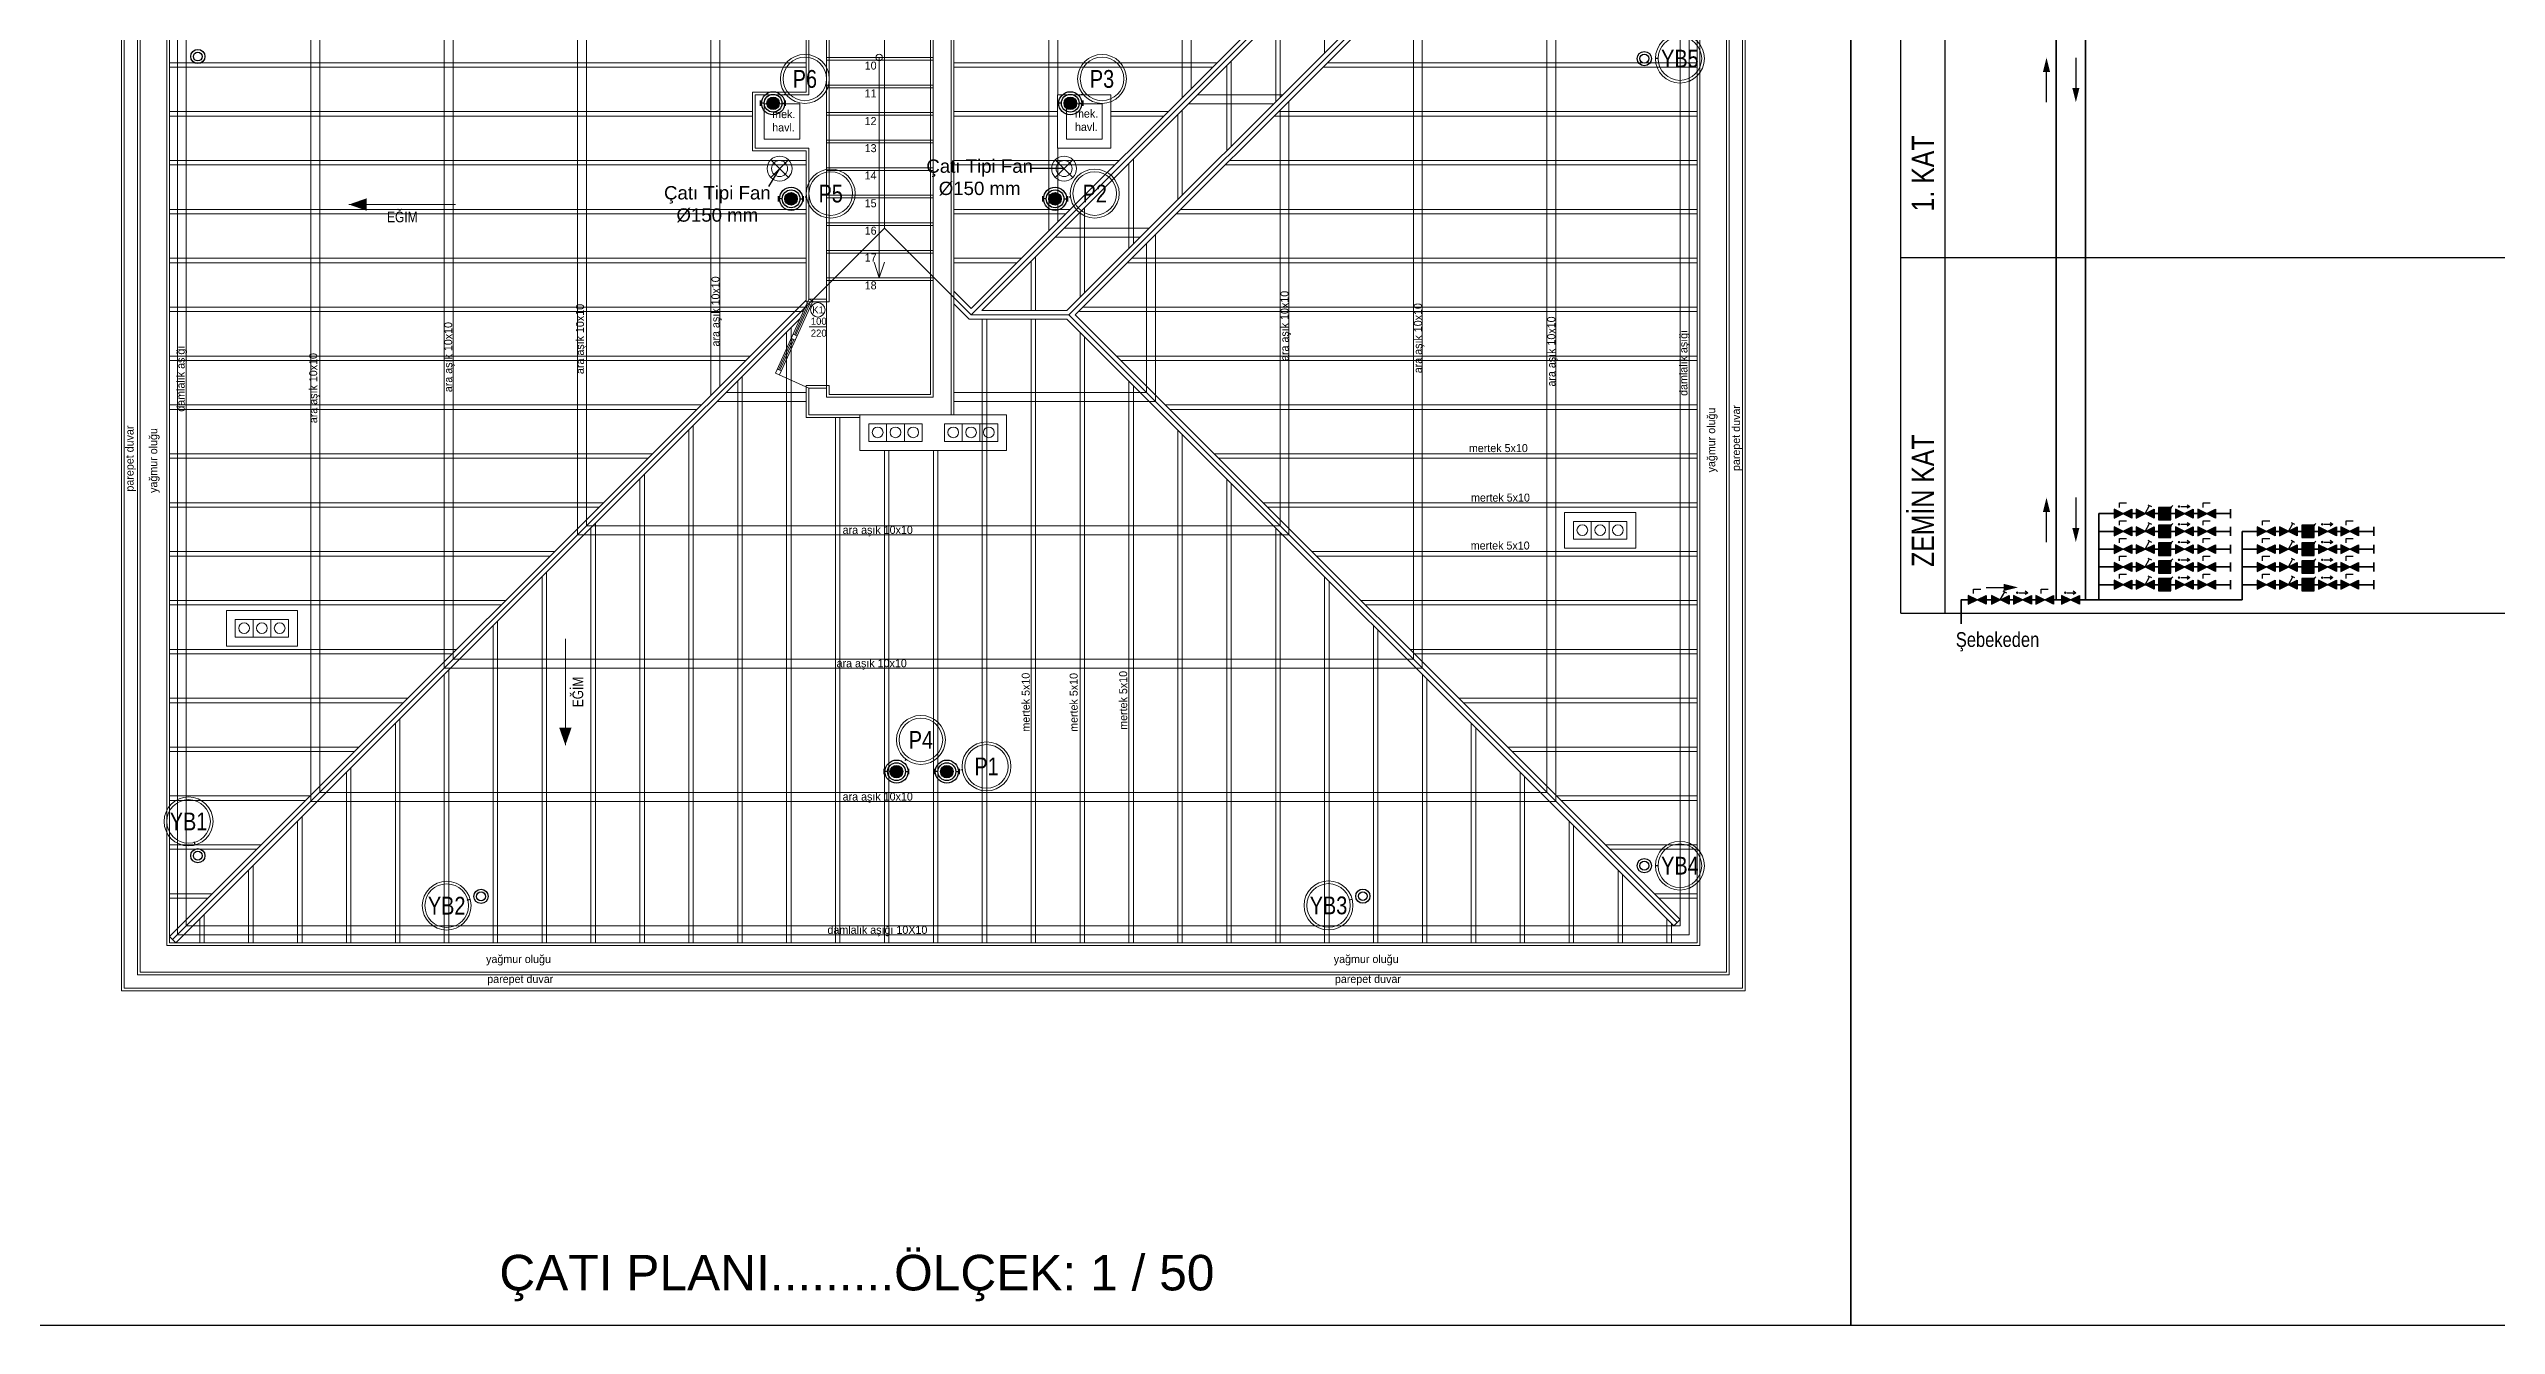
# Model space of a CAD drawing. Header units: centimetres. Extents: x 247352 to 270197, y -444050 to -441150.
# Drawn here: x 258687 to 261440, y -444050 to -442614 of the extents above; entities that cross this region are included whole.
import ezdxf
from ezdxf.enums import TextEntityAlignment as Align

# ---------------------------------------------------------------- set-up
doc = ezdxf.new("R2010")
doc.units = ezdxf.units.CM
for name, color, linetype, lineweight in [('ROTAS-MIMARI', 8, 'Continuous', 13), ('ROTAS-MIMARI-YAZI', 8, 'Continuous', 13), ('ROTAS-SIHHI-CATI', 3, 'Continuous', 18), ('ROTAS-SIHHI-CATI-YAZI', 7, 'Continuous', 13), ('ROTAS-SIHHI-CIHAZ-YAZI', 1, 'Continuous', 13), ('ROTAS-SIHHI-HAVALANDIRMA-SEMBOL', 30, 'Continuous', 13), ('ROTAS-SIHHI-HAVALANDIRMA-YAZI', 30, 'Continuous', 9), ('ROTAS-SIHHI-KOLON-NO', 6, 'Continuous', 18), ('ROTAS-SIHHI-SEBEKE', 5, 'Continuous', 35), ('ROTAS-SIHHI-SEMA-BANT', 7, 'Continuous', 25), ('ROTAS-SIHHI-SEMA-KAT-ADI', 1, 'Continuous', 25), ('ROTAS-SIHHI-YAGMUR-NO', 3, 'Continuous', 18)]:
    doc.layers.add(name, color=color, linetype=linetype, lineweight=lineweight)
for name, color, linetype in [('ROTAS-PAFTA', 144, 'Continuous'), ('ROTAS-PAFTA-YAZI', 7, 'Continuous'), ('ROTAS-SEMBOL-KILAVUZ', 9, 'Continuous'), ('ROTAS-SIHHI-SEMBOL', 5, 'Continuous')]:
    doc.layers.add(name, color=color, linetype=linetype)
doc.styles.add('ROTAS-YAZI', font='arial.ttf')

# ---------------------------------------------------------------- blocks, each defined once
blk = doc.blocks.new('ROTAS-S2-PIS-KOLON')
h = blk.add_hatch(color=6)
edge = h.paths.add_edge_path()
edge.add_arc((0, 0), 7, 0, 360)
at = {"color": 30}
for p, q in [((-10, 0), (-14, 0)), ((10, 0), (14, 0))]:
    blk.add_line(p, q, dxfattribs=at)
at = {"color": 1}
for points in [[(-14, -3), (-14, 3)], [(14, -3), (14, 3)]]:
    blk.add_lwpolyline(points, dxfattribs=at)
at = {"color": 30}
blk.add_circle((0, 0), 10, dxfattribs=at)
at = {"color": 6}
blk.add_circle((0, 0), 7, dxfattribs=at)
at = {"style": 'ROTAS-YAZI', "flags": 1}
blk.add_attdef('NO', (0, 0), '', height=5, dxfattribs=at)
blk = doc.blocks.new('ROTAS-S2-KOLON-NO')
at = {"color": 1}
for radius in [27.5, 24.5]:
    blk.add_circle((0, 0), radius, dxfattribs=at)
at = {"color": 6, "style": 'ROTAS-YAZI', "width": 0.8}
blk.add_attdef('NO', text='', height=20, dxfattribs=at).set_placement((0, 0), align=Align.MIDDLE_CENTER)
blk = doc.blocks.new('ROTAS-S2-KOLON-YAGMUR')
at = {"color": 3}
for radius in [8, 5]:
    blk.add_circle((0, 0), radius, dxfattribs=at)
blk = doc.blocks.new('ROTAS-S2-KOLON-NO-YAGMUR')
at = {"color": 1}
for radius in [27.5, 24.5]:
    blk.add_circle((0, 0), radius, dxfattribs=at)
at = {"color": 3, "style": 'ROTAS-YAZI', "width": 0.8}
blk.add_attdef('NO', text='', height=20, dxfattribs=at).set_placement((0, 0), align=Align.MIDDLE_CENTER)
blk = doc.blocks.new('ROTAS-SEMA-KURESEL-VANA')
for points in [[(-10, -5), (0, 0), (-10, 5)], [(10, -5), (0, 0), (10, 5)]]:
    blk.add_hatch(color=8).paths.add_polyline_path(points)
at = {"color": 1}
blk.add_lwpolyline([(-10, -5), (10, 5), (10, -5), (-10, 5)], close=True, dxfattribs=at)
blk.add_lwpolyline([(-4, 7), (-4, 12), (4, 12)], dxfattribs=at)
blk = doc.blocks.new('ROTAS-SEMA-PISLIK-TUTUCU')
for points in [[(-10, -5), (0, 0), (-10, 5)], [(10, -5), (0, 0), (10, 5)]]:
    blk.add_hatch(color=8).paths.add_polyline_path(points)
at = {"color": 1}
for p, q in [((0, 0), (5, 9)), ((3, 10), (7, 8))]:
    blk.add_line(p, q, dxfattribs=at)
blk.add_lwpolyline([(-10, -5), (10, 5), (10, -5), (-10, 5)], close=True, dxfattribs=at)
blk = doc.blocks.new('ROTAS-SEMA-CEKVALF')
for points in [[(-10, -5), (0, 0), (-10, 5)], [(10, -5), (0, 0), (10, 5)]]:
    blk.add_hatch(color=8).paths.add_polyline_path(points)
h = blk.add_hatch(color=1)
edge = h.paths.add_edge_path()
edge.add_arc((-6, 8), 1.4, 0, 360)
at = {"color": 1}
blk.add_lwpolyline([(-10, -5), (10, 5), (10, -5), (-10, 5)], close=True, dxfattribs=at)
for points in [[(-4, 8), (6, 8)], [(3, 10), (6, 8), (3, 6)]]:
    blk.add_lwpolyline(points, dxfattribs=at)
blk = doc.blocks.new('ROTAS-SEMA-AKIS-OKU')
blk.add_hatch(color=5).paths.add_polyline_path([(-4, -8), (4, -8), (0, 8)])
blk = doc.blocks.new('ROTAS-SEMA-SU-SAYACI')
for color, points in [(8, [(-7, -7), (7, -7), (7, 7), (-7, 7)]), (1, [(9, 9), (4, 7), (7, 4)])]:
    blk.add_hatch(color=color).paths.add_polyline_path(points)
at = {"color": 1}
blk.add_line((-7, -7), (9, 9), dxfattribs=at)
blk.add_lwpolyline([(-7, -7), (7, -7), (7, 7), (-7, 7)], close=True, dxfattribs=at)

msp = doc.modelspace()

# ---------------------------------------------------------------- linework, layer by layer
at = {"layer": 'ROTAS-MIMARI', "ltscale": 0.03}
for p, q in [((259972, -441917.8), (259972, -442658.7)), ((259962, -442040.8), (259962, -442668.7)), ((259812, -442077.8), (259812, -442739.7)), ((259822, -442067.8), (259822, -442665.8)), ((259282, -443160.8), (259282, -442225.8)), ((259292, -443150.8), (259292, -442225.8)), ((259724.5, -442906.2), (260427.5, -442203.2)), ((259724.5, -442913.3), (260431, -442206.8)), ((259736.6, -442908.3), (260434.5, -442210.3)), ((259132, -443310.8), (259132, -442242.8)), ((259627, -442815.8), (259627, -442255.8)), ((259702, -442255.8), (259702, -443025.8)), ((259705, -443025.8), (259705, -442252.8)), ((259142, -443300.8), (259142, -442265.8)), ((259432, -443003.7), (259432, -442278.8)), ((259442, -442993.7), (259442, -442278.8)), ((259562, -442275.8), (259562, -442895.8)), ((259565, -442898.8), (259565, -442278.8)), ((259679, -442278.8), (259679, -443002.8)), ((259682, -442275.8), (259682, -443005.8)), ((258982, -443460.8), (258982, -442392.8)), ((258992, -443450.8), (258992, -442382.8)), ((260369.9, -442370.8), (259832.4, -442908.3)), ((260372, -442375.8), (259834.5, -442913.3)), ((260372, -442382.8), (259841.6, -442913.3)), ((260372, -442382.8), (260372, -443450.8)), ((260382, -442392.8), (260382, -443460.8)), ((259539, -442488.8), (259539, -442662.8)), ((259542, -442485.8), (259542, -442665.8)), ((258842, -443600.8), (258842, -442532.8)), ((260122.1, -442618.6), (260122.1, -442522.7)), ((260222, -442532.8), (260222, -443300.8)), ((260232, -442522.8), (260232, -443310.8)), ((260522, -442532.8), (260522, -443600.8)), ((258820, -443622.8), (258820, -442547.8)), ((258823, -443619.8), (258823, -442544.8)), ((258832, -443610.8), (258832, -442542.8)), ((260532, -442542.8), (260532, -443610.8)), ((260541, -443619.8), (260541, -442544.8)), ((260544, -443622.8), (260544, -442547.8)), ((258787, -443655.8), (258787, -442580.8)), ((258790, -443652.8), (258790, -442577.8)), ((260067.1, -442673.6), (260067.1, -442577.7)), ((260072.1, -442668.6), (260072.1, -442572.7)), ((260574, -443652.8), (260574, -442577.8)), ((260577, -443655.8), (260577, -442580.8)), ((258769, -443673.8), (258769, -442598.8)), ((258772, -443670.8), (258772, -442595.8)), ((260592, -443670.8), (260592, -442595.8)), ((260595, -443673.8), (260595, -442598.8)), ((258823, -442629.7), (259539, -442629.7)), ((258823, -442634.7), (259539, -442634.7)), ((259562, -442623.8), (259682, -442623.8)), ((259562, -442626.8), (259682, -442626.8)), ((259621.2, -442623.8), (259621.2, -442871.8)), ((259705, -442629.7), (260001, -442629.7)), ((259705, -442634.7), (259996, -442634.7)), ((260012.1, -442728.6), (260012.1, -442632.7)), ((260017.1, -442723.6), (260017.1, -442627.7)), ((260120.2, -442634.7), (260541, -442634.7)), ((260125.2, -442629.7), (260541, -442629.7)), ((259478.9, -442662.8), (259539, -442662.8)), ((259478.9, -442728.8), (259478.9, -442662.8)), ((259481.9, -442665.8), (259542, -442665.8)), ((259481.9, -442725.8), (259481.9, -442665.8)), ((259562, -442654.8), (259682, -442654.8)), ((259562, -442657.8), (259682, -442657.8)), ((259821.9, -442665.8), (259881.9, -442665.8)), ((259821.9, -442725.8), (259821.9, -442665.8)), ((259881.9, -442665.8), (259881.9, -442725.8)), ((259979.1, -442665.8), (260074.9, -442665.8)), ((258823, -442684.7), (259478.9, -442684.7)), ((258823, -442689.7), (259478.9, -442689.7)), ((259491.9, -442675.8), (259531.9, -442675.8)), ((259491.9, -442715.8), (259491.9, -442675.8)), ((259531.9, -442675.8), (259531.9, -442715.8)), ((259562, -442685.8), (259682, -442685.8)), ((259562, -442688.8), (259682, -442688.8)), ((259705, -442684.7), (259821.9, -442684.7)), ((259705, -442689.7), (259821.9, -442689.7)), ((259831.9, -442675.8), (259871.9, -442675.8)), ((259831.9, -442715.8), (259831.9, -442675.8)), ((259871.9, -442675.8), (259871.9, -442715.8)), ((259881.9, -442684.7), (259946, -442684.7)), ((259881.9, -442689.7), (259941, -442689.7)), ((259957.1, -442783.6), (259957.1, -442687.7)), ((259962.1, -442778.6), (259962.1, -442682.7)), ((259969.1, -442675.8), (260064.9, -442675.8)), ((260065.2, -442689.7), (260541, -442689.7)), ((260070.2, -442684.7), (260541, -442684.7)), ((260072, -442682.8), (260072, -443150.8)), ((260082, -442672.8), (260082, -443160.8)), ((259542, -442725.8), (259481.9, -442725.8)), ((259531.9, -442715.8), (259491.9, -442715.8)), ((259542, -442725.8), (259542, -442895.8)), ((259562, -442716.8), (259682, -442716.8)), ((259562, -442719.8), (259682, -442719.8)), ((259812, -442725.8), (259812, -442818.7)), ((259881.9, -442725.8), (259821.9, -442725.8)), ((259822, -442725.8), (259822, -442808.7)), ((259871.9, -442715.8), (259831.9, -442715.8)), ((258823, -442739.7), (259539, -442739.7)), ((258823, -442744.7), (259539, -442744.7)), ((259539, -442728.8), (259478.9, -442728.8)), ((259539, -442728.8), (259539, -442898.8)), ((259562, -442747.8), (259682, -442747.8)), ((259562, -442750.8), (259682, -442750.8)), ((259705, -442739.7), (259891, -442739.7)), ((259705, -442744.7), (259886, -442744.7)), ((259902.1, -442838.6), (259902.1, -442742.7)), ((259907.1, -442833.6), (259907.1, -442737.7)), ((260010.2, -442744.7), (260541, -442744.7)), ((260015.2, -442739.7), (260541, -442739.7)), ((259562, -442778.8), (259682, -442778.8)), ((258823, -442794.7), (259539, -442794.7)), ((258823, -442799.7), (259539, -442799.7)), ((259562, -442781.8), (259682, -442781.8)), ((259705, -442794.7), (259836, -442794.7)), ((259705, -442799.7), (259831, -442799.7)), ((259847.1, -442893.6), (259847.1, -442797.7)), ((259852.1, -442888.6), (259852.1, -442792.7)), ((259955.2, -442799.7), (260541, -442799.7)), ((259960.2, -442794.7), (260541, -442794.7)), ((259627, -442815.8), (258826.5, -443616.2)), ((259562, -442809.8), (259682, -442809.8)), ((259562, -442812.8), (259682, -442812.8)), ((259627, -442815.8), (259724.5, -442913.3)), ((259819.1, -442825.8), (259914.9, -442825.8)), ((259829.1, -442815.8), (259924.9, -442815.8)), ((259922, -442832.8), (259922, -443000.8)), ((259932, -442822.8), (259932, -443010.8)), ((258823, -442849.7), (259539, -442849.7)), ((258823, -442854.7), (259539, -442854.7)), ((259562, -442840.8), (259682, -442840.8)), ((259562, -442843.8), (259682, -442843.8)), ((259621.2, -442871.8), (259615.5, -442854.2)), ((259621.2, -442871.8), (259627, -442854.2)), ((259705, -442849.7), (259781, -442849.7)), ((259705, -442854.7), (259776, -442854.7)), ((259792.1, -442908.3), (259792.1, -442852.7)), ((259797.1, -442908.3), (259797.1, -442847.7)), ((259900.2, -442854.7), (260541, -442854.7)), ((259905.2, -442849.7), (260541, -442849.7)), ((259562, -442871.8), (259682, -442871.8)), ((259562, -442874.8), (259682, -442874.8)), ((259705, -442886.7), (259724.5, -442906.2)), ((259539, -442896.7), (258823, -443612.7)), ((258823, -442904.7), (259538, -442904.7)), ((258823, -442909.7), (259535.7, -442909.7)), ((259532.1, -442917.7), (258830.1, -443619.8)), ((259542, -442895.8), (259504.6, -442979)), ((259546.5, -442897.8), (259509.2, -442981)), ((259541.4, -442901), (259525.8, -442935.8)), ((259542.9, -442901.6), (259527.2, -442936.4)), ((259539, -442898.8), (259565, -442898.8)), ((259539.9, -442900.3), (259544.5, -442902.4)), ((259542, -442895.8), (259562, -442895.8)), ((259542, -442895.8), (259546.5, -442897.8)), ((259562, -442895.8), (259562, -442995.8)), ((259705, -442900.8), (259722.4, -442918.3)), ((259832.4, -442918.3), (259722.4, -442918.3)), ((259834.5, -442913.3), (259724.5, -442913.3)), ((259832.4, -442908.3), (259736.6, -442908.3)), ((259737.1, -443619.8), (259737.1, -442918.3)), ((259742.1, -443619.8), (259742.1, -442918.3)), ((259792.1, -443619.8), (259792.1, -442918.3)), ((259797.1, -443619.8), (259797.1, -442918.3)), ((259832.4, -442918.3), (260514.9, -443600.8)), ((259834.5, -442913.3), (260518.5, -443597.2)), ((259841.6, -442913.3), (260522, -443593.7)), ((259846.6, -442909.7), (260541, -442909.7)), ((259850.2, -442904.7), (260541, -442904.7)), ((259523.8, -442940.3), (259508.1, -442975.1)), ((259525.2, -442941), (259509.6, -442975.7)), ((259517.1, -443619.8), (259517.1, -442932.7)), ((259522.1, -443619.8), (259522.1, -442927.7)), ((259522.3, -442939.6), (259526.8, -442941.7)), ((259524.3, -442935.1), (259528.9, -442937.1)), ((259562, -442926.9), (259542.6, -442926.9)), ((259847.1, -443619.8), (259847.1, -442932.9)), ((259852.1, -443619.8), (259852.1, -442937.9)), ((258823, -442959.7), (259476, -442959.7)), ((258823, -442964.7), (259471, -442964.7)), ((259888, -442959.7), (260541, -442959.7)), ((259893, -442964.7), (260541, -442964.7)), ((259539, -443000.8), (259449.1, -443000.8)), ((259462.1, -443619.8), (259462.1, -442987.7)), ((259467.1, -443619.8), (259467.1, -442982.7)), ((259542, -442995.8), (259504.6, -442979)), ((259511.2, -442976.5), (259506.7, -442974.4)), ((259565, -442992.8), (259539, -442992.8)), ((259539, -442992.8), (259539, -443028.8)), ((259542, -442995.8), (259542, -443025.8)), ((259542, -442995.8), (259562, -442995.8)), ((259562, -442995.8), (259562, -443005.8)), ((259565, -443002.8), (259565, -442992.8)), ((259922, -443000.8), (259705, -443000.8)), ((259902.1, -443619.8), (259902.1, -442987.9)), ((259907.1, -443619.8), (259907.1, -442992.9)), ((258823, -443014.7), (259421, -443014.7)), ((258823, -443019.7), (259416, -443019.7)), ((259539, -443010.8), (259439.1, -443010.8)), ((259539, -443028.8), (259599.5, -443028.8)), ((259542, -443025.8), (259702, -443025.8)), ((259562, -443005.8), (259682, -443005.8)), ((259597, -443002.8), (259565, -443002.8)), ((259572.1, -443619.8), (259572.1, -443028.8)), ((259577.1, -443619.8), (259577.1, -443028.8)), ((259679, -443002.8), (259597, -443002.8)), ((259599.5, -443065.8), (259599.5, -443025.8)), ((259599.5, -443025.8), (259679.5, -443025.8)), ((259684.5, -443025.8), (259764.5, -443025.8)), ((259932, -443010.8), (259705, -443010.8)), ((259764.5, -443065.8), (259764.5, -443025.8)), ((259943, -443014.7), (260541, -443014.7)), ((259948, -443019.7), (260541, -443019.7)), ((259407.1, -443619.8), (259407.1, -443042.7)), ((259412.1, -443619.8), (259412.1, -443037.7)), ((259609.5, -443055.8), (259609.5, -443035.8)), ((259609.5, -443035.8), (259649.5, -443035.8)), ((259609.5, -443035.8), (259649.5, -443035.8)), ((259609.5, -443035.8), (259649.5, -443035.8)), ((259609.5, -443035.8), (259649.5, -443035.8)), ((259609.5, -443035.8), (259649.5, -443035.8)), ((259609.5, -443055.8), (259649.5, -443055.8)), ((259629.5, -443055.8), (259629.5, -443035.8)), ((259649.5, -443055.8), (259649.5, -443035.8)), ((259649.5, -443035.8), (259669.5, -443035.8)), ((259649.5, -443035.8), (259669.5, -443035.8)), ((259649.5, -443035.8), (259669.5, -443035.8)), ((259649.5, -443035.8), (259669.5, -443035.8)), ((259649.5, -443035.8), (259669.5, -443035.8)), ((259649.5, -443055.8), (259669.5, -443055.8)), ((259669.5, -443055.8), (259669.5, -443035.8)), ((259694.5, -443055.8), (259694.5, -443035.8)), ((259694.5, -443035.8), (259734.5, -443035.8)), ((259694.5, -443035.8), (259734.5, -443035.8)), ((259694.5, -443035.8), (259734.5, -443035.8)), ((259694.5, -443035.8), (259734.5, -443035.8)), ((259694.5, -443035.8), (259734.5, -443035.8)), ((259694.5, -443055.8), (259734.5, -443055.8)), ((259714.5, -443055.8), (259714.5, -443035.8)), ((259734.5, -443055.8), (259734.5, -443035.8)), ((259734.5, -443035.8), (259754.5, -443035.8)), ((259734.5, -443035.8), (259754.5, -443035.8)), ((259734.5, -443035.8), (259754.5, -443035.8)), ((259734.5, -443035.8), (259754.5, -443035.8)), ((259734.5, -443035.8), (259754.5, -443035.8)), ((259734.5, -443055.8), (259754.5, -443055.8)), ((259754.5, -443055.8), (259754.5, -443035.8)), ((259957.1, -443619.8), (259957.1, -443042.9)), ((259962.1, -443619.8), (259962.1, -443047.9)), ((258823, -443069.7), (259366, -443069.7)), ((258823, -443074.7), (259361, -443074.7)), ((259599.5, -443065.8), (259764.5, -443065.8)), ((259627.1, -443619.8), (259627.1, -443065.8)), ((259632.1, -443619.8), (259632.1, -443065.8)), ((259682.1, -443619.8), (259682.1, -443065.8)), ((259687.1, -443619.8), (259687.1, -443065.8)), ((259998, -443069.7), (260541, -443069.7)), ((260003, -443074.7), (260541, -443074.7)), ((259352.1, -443619.8), (259352.1, -443097.7)), ((259357.1, -443619.8), (259357.1, -443092.7)), ((260012.1, -443619.8), (260012.1, -443097.9)), ((260017.1, -443619.8), (260017.1, -443102.9)), ((258823, -443124.7), (259311, -443124.7)), ((258823, -443129.7), (259306, -443129.7)), ((260053, -443124.7), (260541, -443124.7)), ((260058, -443129.7), (260541, -443129.7)), ((260392, -443175.8), (260392, -443135.8)), ((260392, -443135.8), (260472, -443135.8)), ((260472, -443175.8), (260472, -443135.8)), ((260082, -443160.8), (259282, -443160.8)), ((260072, -443150.8), (259292, -443150.8)), ((259297.1, -443619.8), (259297.1, -443152.7)), ((259302.1, -443619.8), (259302.1, -443147.7)), ((260067.1, -443619.8), (260067.1, -443152.9)), ((260072.1, -443619.8), (260072.1, -443157.9)), ((260402, -443165.8), (260402, -443145.8)), ((260402, -443145.8), (260442, -443145.8)), ((260402, -443145.8), (260442, -443145.8)), ((260402, -443145.8), (260442, -443145.8)), ((260402, -443145.8), (260442, -443145.8)), ((260402, -443145.8), (260442, -443145.8)), ((260402, -443165.8), (260442, -443165.8)), ((260422, -443165.8), (260422, -443145.8)), ((260442, -443165.8), (260442, -443145.8)), ((260442, -443145.8), (260462, -443145.8)), ((260442, -443145.8), (260462, -443145.8)), ((260442, -443145.8), (260462, -443145.8)), ((260442, -443145.8), (260462, -443145.8)), ((260442, -443145.8), (260462, -443145.8)), ((260442, -443165.8), (260462, -443165.8)), ((260462, -443165.8), (260462, -443145.8)), ((258823, -443179.7), (259256, -443179.7)), ((258823, -443184.7), (259251, -443184.7)), ((260108, -443179.7), (260541, -443179.7)), ((260113, -443184.7), (260541, -443184.7)), ((260392, -443175.8), (260472, -443175.8)), ((259242.1, -443619.8), (259242.1, -443207.7)), ((259247.1, -443619.8), (259247.1, -443202.7)), ((260122.1, -443619.8), (260122.1, -443207.9)), ((260127.1, -443619.8), (260127.1, -443212.9)), ((258823, -443234.7), (259201, -443234.7)), ((258823, -443239.7), (259196, -443239.7)), ((258887, -443286.1), (258887, -443246.1)), ((258887, -443246.1), (258967, -443246.1)), ((258967, -443286.1), (258967, -443246.1)), ((260163, -443234.7), (260541, -443234.7)), ((260168, -443239.7), (260541, -443239.7)), ((258897, -443276.1), (258897, -443256.1)), ((258897, -443256.1), (258937, -443256.1)), ((258897, -443256.1), (258937, -443256.1)), ((258897, -443256.1), (258937, -443256.1)), ((258897, -443256.1), (258937, -443256.1)), ((258897, -443256.1), (258937, -443256.1)), ((258897, -443276.1), (258937, -443276.1)), ((258917, -443276.1), (258917, -443256.1)), ((258937, -443276.1), (258937, -443256.1)), ((258937, -443256.1), (258957, -443256.1)), ((258937, -443256.1), (258957, -443256.1)), ((258937, -443256.1), (258957, -443256.1)), ((258937, -443256.1), (258957, -443256.1)), ((258937, -443256.1), (258957, -443256.1)), ((258937, -443276.1), (258957, -443276.1)), ((258957, -443276.1), (258957, -443256.1)), ((259187.1, -443619.8), (259187.1, -443262.7)), ((259192.1, -443619.8), (259192.1, -443257.7)), ((260177.1, -443619.8), (260177.1, -443262.9)), ((260182.1, -443619.8), (260182.1, -443267.9)), ((258823, -443289.7), (259146, -443289.7)), ((258823, -443294.7), (259141, -443294.7)), ((258887, -443286.1), (258967, -443286.1)), ((260222, -443300.8), (259142, -443300.8)), ((260218, -443289.7), (260541, -443289.7)), ((260223, -443294.7), (260541, -443294.7)), ((260232, -443310.8), (259132, -443310.8)), ((259132.1, -443619.8), (259132.1, -443317.7)), ((259137.1, -443619.8), (259137.1, -443312.7)), ((260232.1, -443619.8), (260232.1, -443317.9)), ((260237.1, -443619.8), (260237.1, -443322.9)), ((258823, -443344.7), (259091, -443344.7)), ((258823, -443349.7), (259086, -443349.7)), ((260273, -443344.7), (260541, -443344.7)), ((260278, -443349.7), (260541, -443349.7)), ((259077.1, -443619.8), (259077.1, -443372.7)), ((259082.1, -443619.8), (259082.1, -443367.7)), ((260287.1, -443619.8), (260287.1, -443372.9)), ((260292.1, -443619.8), (260292.1, -443377.9)), ((258823, -443399.7), (259036, -443399.7)), ((258823, -443404.7), (259031, -443404.7)), ((260328, -443399.7), (260541, -443399.7)), ((260333, -443404.7), (260541, -443404.7)), ((259022.1, -443619.8), (259022.1, -443427.7)), ((259027.1, -443619.8), (259027.1, -443422.7)), ((260342.1, -443619.8), (260342.1, -443427.9)), ((260347.1, -443619.8), (260347.1, -443432.9)), ((258823, -443454.7), (258981, -443454.7)), ((258823, -443459.7), (258976, -443459.7)), ((260382, -443460.8), (258982, -443460.8)), ((260372, -443450.8), (258992, -443450.8)), ((260383, -443454.7), (260541, -443454.7)), ((260388, -443459.7), (260541, -443459.7)), ((258967.1, -443619.8), (258967.1, -443482.7)), ((258972.1, -443619.8), (258972.1, -443477.7)), ((260397.1, -443619.8), (260397.1, -443482.9)), ((260402.1, -443619.8), (260402.1, -443487.9)), ((258823, -443509.7), (258926, -443509.7)), ((258823, -443514.7), (258921, -443514.7)), ((260438, -443509.7), (260541, -443509.7)), ((260443, -443514.7), (260541, -443514.7)), ((258912.1, -443619.8), (258912.1, -443537.7)), ((258917.1, -443619.8), (258917.1, -443532.7)), ((260452.1, -443619.8), (260452.1, -443537.9)), ((260457.1, -443619.8), (260457.1, -443542.9)), ((258823, -443564.7), (258871, -443564.7)), ((258823, -443569.7), (258866, -443569.7)), ((260493, -443564.7), (260541, -443564.7)), ((260498, -443569.7), (260541, -443569.7)), ((260522, -443600.8), (258842, -443600.8)), ((258857.1, -443619.8), (258857.1, -443592.7)), ((258862.1, -443619.8), (258862.1, -443587.7)), ((260507.1, -443619.8), (260507.1, -443592.9)), ((260512.1, -443619.8), (260512.1, -443597.9)), ((260514.9, -443600.8), (260522, -443593.7)), ((260544, -443622.8), (258820, -443622.8)), ((258823, -443612.7), (258830.1, -443619.8)), ((260541, -443619.8), (258823, -443619.8)), ((260532, -443610.8), (258832, -443610.8)), ((260577, -443655.8), (258787, -443655.8)), ((260574, -443652.8), (258790, -443652.8)), ((260595, -443673.8), (258769, -443673.8)), ((260592, -443670.8), (258772, -443670.8))]:
    msp.add_line(p, q, dxfattribs=at)
for centre, radius in [((259621.2, -442623.8), 3.6), ((259552.2, -442907.7), 8.14), ((259619.5, -443045.6), 6.03), ((259639.5, -443045.6), 6.03), ((259659.5, -443045.6), 6.03), ((259704.5, -443045.6), 6.03), ((259724.5, -443045.6), 6.03), ((259744.5, -443045.6), 6.03), ((260412, -443155.6), 6.03), ((260432, -443155.6), 6.03), ((260452, -443155.6), 6.03), ((258907, -443265.9), 6.03), ((258927, -443265.9), 6.03), ((258947, -443265.9), 6.03)]:
    msp.add_circle(centre, radius, dxfattribs=at)
at = {"layer": 'ROTAS-PAFTA'}
msp.add_lwpolyline([(258656, -444050), (260714, -444050), (260714, -441150), (258656, -441150)], close=True, dxfattribs=at)
msp.add_lwpolyline([(260714, -444050), (268132, -444050), (268132, -441150), (260714, -441150), (260714, -444050)], dxfattribs=at)
at = {"layer": 'ROTAS-SEMBOL-KILAVUZ'}
for p, q in [((260497.7, -442625), (260494.2, -442625)), ((259514.6, -442665.6), (259515.8, -442664.6)), ((259848.8, -442665.6), (259850, -442664.6)), ((259509.2, -442748.8), (259496.9, -442768.8)), ((259829.2, -442748.8), (259791.9, -442748.8)), ((259538, -442780.7), (259539.5, -442780.5)), ((259834.9, -442780.7), (259836.4, -442780.5)), ((259650.4, -443414.6), (259651.4, -443413.4)), ((259713.2, -443425.2), (259714.7, -443425)), ((258850.8, -443506.4), (258851.7, -443509.8)), ((260497.7, -443533.1), (260494.2, -443533.1)), ((259157.9, -443571.8), (259161.3, -443570.9)), ((260149.6, -443571.5), (260153, -443570.6))]:
    msp.add_line(p, q, dxfattribs=at)
at = {"layer": 'ROTAS-SIHHI-CATI'}
for p, q in [((259144.9, -442789.2), (259024.9, -442789.2)), ((259268.3, -443277.7), (259268.3, -443397.7))]:
    msp.add_line(p, q, dxfattribs=at)
for points in [[(259024.9, -442789.2), (259044.9, -442796.2), (259044.9, -442782.2)], [(259268.3, -443397.7), (259275.3, -443377.7), (259261.3, -443377.7)]]:
    msp.add_solid(points, dxfattribs=at)
at = {"layer": 'ROTAS-SIHHI-HAVALANDIRMA-SEMBOL'}
for p, q in [((259499.3, -442758.7), (259519.1, -442738.9)), ((259519.1, -442758.7), (259499.3, -442738.9)), ((259819.3, -442758.7), (259839.1, -442738.9)), ((259839.1, -442758.7), (259819.3, -442738.9))]:
    msp.add_line(p, q, dxfattribs=at)
for centre, radius in [((259509.2, -442748.8), 14), ((259509.2, -442748.8), 9), ((259829.2, -442748.8), 14), ((259829.2, -442748.8), 9)]:
    msp.add_circle(centre, radius, dxfattribs=at)
at = {"layer": 'ROTAS-SIHHI-SEBEKE'}
for p, q in [((260993, -443157), (260993, -443137)), ((260993, -443137), (261141, -443137)), ((261141, -443142), (261141, -443132)), ((260993, -443177), (260993, -443157)), ((260993, -443157), (261141, -443157)), ((261141, -443162), (261141, -443152)), ((261154, -443177), (261154, -443157)), ((261154, -443157), (261302, -443157)), ((261302, -443162), (261302, -443152)), ((260993, -443197), (260993, -443177)), ((260993, -443177), (261141, -443177)), ((261141, -443182), (261141, -443172)), ((261141, -443202), (261141, -443192)), ((261154, -443197), (261154, -443177)), ((261154, -443177), (261302, -443177)), ((261302, -443182), (261302, -443172)), ((261302, -443202), (261302, -443192)), ((260993, -443217), (260993, -443197)), ((260993, -443197), (261141, -443197)), ((260993, -443234), (260993, -443217)), ((260993, -443217), (261141, -443217)), ((261141, -443222), (261141, -443212)), ((261154, -443217), (261154, -443197)), ((261154, -443197), (261302, -443197)), ((261154, -443234), (261154, -443217)), ((261154, -443217), (261302, -443217)), ((261302, -443222), (261302, -443212)), ((260945, -443234), (260978, -443234)), ((260978, -443234), (260993, -443234)), ((260993, -443234), (261154, -443234))]:
    msp.add_line(p, q, dxfattribs=at)
for points in [[(260945, -443234), (260945, -441757), (261257, -441757), (261257, -441819)], [(261260, -441997), (261260, -442036), (261405, -442036), (261405, -442082), (260978, -442082), (260978, -443234)], [(260838, -443261), (260838, -443234), (260945, -443234)]]:
    msp.add_lwpolyline(points, dxfattribs=at)
at = {"layer": 'ROTAS-SIHHI-SEMA-BANT'}
for p, q in [((260770, -443249), (260770, -442049)), ((260820, -443249), (260820, -442049)), ((260770, -442849), (268070, -442849)), ((260770, -443249), (268070, -443249))]:
    msp.add_line(p, q, dxfattribs=at)
at = {"layer": 'ROTAS-SIHHI-SEMBOL', "color": 5}
for p, q in [((260934, -442674), (260934, -442632)), ((260967, -442624), (260967, -442666)), ((260934, -443169), (260934, -443127)), ((260967, -443119), (260967, -443161)), ((260866, -443220), (260894, -443220))]:
    msp.add_line(p, q, dxfattribs=at)
at = {"layer": 'ROTAS-SIHHI-SEMBOL'}
for centre in [(259501.9, -442675.3), (259836.1, -442675.3), (259522.1, -442782.8), (259819, -442782.8), (259640.7, -443427.3), (259697.3, -443427.3)]:
    msp.add_circle(centre, 13, dxfattribs=at)

# ---------------------------------------------------------------- block references
at = {"layer": 'ROTAS-SIHHI-KOLON-NO'}
for p, values in [((259537.6, -442647.9), {'NO': 'P6'}), ((259871.8, -442647.9), {'NO': 'P3'}), ((259566.7, -442776.9), {'NO': 'P5'}), ((259863.6, -442776.9), {'NO': 'P2'}), ((259668.1, -443391.6), {'NO': 'P4'}), ((259741.9, -443421.4), {'NO': 'P1'})]:
    msp.add_blockref('ROTAS-S2-KOLON-NO', p, dxfattribs=at).add_auto_attribs(values)
at = {"layer": 'ROTAS-SIHHI-SEMBOL'}
for name, p in [('ROTAS-S2-KOLON-YAGMUR', (258854.9, -442622.7)), ('ROTAS-S2-KOLON-YAGMUR', (260481.7, -442625)), ('ROTAS-SEMA-AKIS-OKU', (260934, -442632)), ('ROTAS-S2-PIS-KOLON', (259501.9, -442675.3)), ('ROTAS-S2-PIS-KOLON', (259522.1, -442782.8)), ('ROTAS-SEMA-AKIS-OKU', (260934, -443127)), ('ROTAS-SEMA-KURESEL-VANA', (261020, -443137)), ('ROTAS-SEMA-PISLIK-TUTUCU', (261045, -443137)), ('ROTAS-SEMA-SU-SAYACI', (261067, -443137)), ('ROTAS-SEMA-CEKVALF', (261089, -443137)), ('ROTAS-SEMA-KURESEL-VANA', (261114, -443137)), ('ROTAS-SEMA-KURESEL-VANA', (261020, -443157)), ('ROTAS-SEMA-KURESEL-VANA', (261020, -443177)), ('ROTAS-SEMA-PISLIK-TUTUCU', (261045, -443157)), ('ROTAS-SEMA-SU-SAYACI', (261067, -443157)), ('ROTAS-SEMA-CEKVALF', (261089, -443157)), ('ROTAS-SEMA-KURESEL-VANA', (261114, -443157)), ('ROTAS-SEMA-KURESEL-VANA', (261114, -443177)), ('ROTAS-SEMA-KURESEL-VANA', (261181, -443157)), ('ROTAS-SEMA-KURESEL-VANA', (261181, -443177)), ('ROTAS-SEMA-PISLIK-TUTUCU', (261206, -443157)), ('ROTAS-SEMA-SU-SAYACI', (261228, -443157)), ('ROTAS-SEMA-CEKVALF', (261250, -443157)), ('ROTAS-SEMA-KURESEL-VANA', (261275, -443157)), ('ROTAS-SEMA-KURESEL-VANA', (261275, -443177)), ('ROTAS-SEMA-KURESEL-VANA', (261020, -443197)), ('ROTAS-SEMA-PISLIK-TUTUCU', (261045, -443177)), ('ROTAS-SEMA-PISLIK-TUTUCU', (261045, -443197)), ('ROTAS-SEMA-SU-SAYACI', (261067, -443177)), ('ROTAS-SEMA-SU-SAYACI', (261067, -443197)), ('ROTAS-SEMA-CEKVALF', (261089, -443177)), ('ROTAS-SEMA-CEKVALF', (261089, -443197)), ('ROTAS-SEMA-KURESEL-VANA', (261114, -443197)), ('ROTAS-SEMA-KURESEL-VANA', (261181, -443197)), ('ROTAS-SEMA-PISLIK-TUTUCU', (261206, -443177)), ('ROTAS-SEMA-PISLIK-TUTUCU', (261206, -443197)), ('ROTAS-SEMA-SU-SAYACI', (261228, -443177)), ('ROTAS-SEMA-SU-SAYACI', (261228, -443197)), ('ROTAS-SEMA-CEKVALF', (261250, -443177)), ('ROTAS-SEMA-CEKVALF', (261250, -443197)), ('ROTAS-SEMA-KURESEL-VANA', (261275, -443197)), ('ROTAS-SEMA-KURESEL-VANA', (261020, -443217)), ('ROTAS-SEMA-PISLIK-TUTUCU', (261045, -443217)), ('ROTAS-SEMA-SU-SAYACI', (261067, -443217)), ('ROTAS-SEMA-CEKVALF', (261089, -443217)), ('ROTAS-SEMA-KURESEL-VANA', (261114, -443217)), ('ROTAS-SEMA-KURESEL-VANA', (261181, -443217)), ('ROTAS-SEMA-PISLIK-TUTUCU', (261206, -443217)), ('ROTAS-SEMA-SU-SAYACI', (261228, -443217)), ('ROTAS-SEMA-CEKVALF', (261250, -443217)), ('ROTAS-SEMA-KURESEL-VANA', (261275, -443217)), ('ROTAS-SEMA-KURESEL-VANA', (260856, -443234)), ('ROTAS-SEMA-PISLIK-TUTUCU', (260882, -443234)), ('ROTAS-SEMA-CEKVALF', (260907, -443234)), ('ROTAS-SEMA-KURESEL-VANA', (260932, -443234)), ('ROTAS-SEMA-CEKVALF', (260961, -443234)), ('ROTAS-S2-PIS-KOLON', (259640.7, -443427.3)), ('ROTAS-S2-KOLON-YAGMUR', (258854.9, -443521.9)), ('ROTAS-S2-KOLON-YAGMUR', (260481.7, -443533.1)), ('ROTAS-S2-KOLON-YAGMUR', (259173.4, -443567.7)), ('ROTAS-S2-KOLON-YAGMUR', (260165.1, -443567.4))]:
    msp.add_blockref(name, p, dxfattribs=at)
for name, p, rotation in [('ROTAS-S2-PIS-KOLON', (259836.1, -442675.3), 180), ('ROTAS-SEMA-AKIS-OKU', (260967, -442666), 180), ('ROTAS-S2-PIS-KOLON', (259819, -442782.8), 180), ('ROTAS-SEMA-AKIS-OKU', (260967, -443161), 180), ('ROTAS-SEMA-AKIS-OKU', (260894, -443220), -90), ('ROTAS-S2-PIS-KOLON', (259697.3, -443427.3), 180)]:
    msp.add_blockref(name, p, dxfattribs=dict(at, rotation=rotation))
at = {"layer": 'ROTAS-SIHHI-YAGMUR-NO'}
for p, values in [((260521.7, -442625), {'NO': 'YB5'}), ((258844.5, -443483.3), {'NO': 'YB1'}), ((260521.7, -443533.1), {'NO': 'YB4'}), ((259134.8, -443578.1), {'NO': 'YB2'}), ((260126.5, -443577.8), {'NO': 'YB3'})]:
    msp.add_blockref('ROTAS-S2-KOLON-NO-YAGMUR', p, dxfattribs=at).add_auto_attribs(values)

# ---------------------------------------------------------------- texts
at = {"layer": 'ROTAS-MIMARI-YAZI', "ltscale": 0.03}
for s, p in [('10', (259604.9, -442637.4)), ('11', (259604.8, -442668.7)), ('12', (259604.8, -442699.8)), ('13', (259604.9, -442730.3)), ('14', (259604.8, -442761)), ('15', (259604.9, -442792.3)), ('16', (259604.9, -442823.1)), ('17', (259604.9, -442853.4)), ('18', (259604.9, -442884.7))]:
    msp.add_text(s, height=9, dxfattribs=at).set_placement(p)
for s, insert, char_height, width, attachment_point in [('mek.\\Phavl.', (259500.9, -442683), 9, 163.303, 1), ('mek.\\Phavl.', (259841.4, -442682.4), 9, 163.303, 1), ('100\\P220', (259544.3, -442938), 8, 23.511, 7), ('K1', (259559, -442903.8), 8, 23.892, 3)]:
    msp.add_mtext(s, dxfattribs=dict(at, insert=insert, char_height=char_height, width=width, attachment_point=attachment_point))
at = {"layer": 'ROTAS-MIMARI-YAZI', "ltscale": 0.03, "char_height": 9, "rotation": 90}
for s, width, insert, attachment_point in [('ara aşık 10x10', 121.899, (259432.6, -442870), 3), ('ara aşık 10x10', 121.899, (260072.6, -442886.3), 3), ('ara aşık 10x10', 121.899, (259280.2, -442901), 3), ('ara aşık 10x10', 121.899, (260222.6, -442900.1), 3), ('ara aşık 10x10', 121.899, (260372.6, -442915.1), 3), ('ara aşık 10x10', 121.899, (259132, -442921.4), 3), ('damlalık aşığı', 121.899, (260521.2, -442930.3), 3), ('damlalık aşığı', 121.899, (258831.1, -442948.1), 3), ('ara aşık 10x10', 121.899, (258980.2, -442956.3), 3), ('yağmur oluğu', 179.534, (260564.1, -443090.6), 7), ('parepet duvar', 179.534, (260592, -443089.1), 7), ('parepet duvar', 179.534, (258785.4, -443112.2), 7), ('yağmur oluğu', 179.534, (258812, -443113.7), 7), ('mertek 5x10', 121.899, (259781.5, -443316), 3), ('mertek 5x10', 121.899, (259835.4, -443316.3), 3), ('mertek 5x10', 121.899, (259891.1, -443314), 3)]:
    msp.add_mtext_dynamic_manual_height_columns(s, width=width, gutter_width=45, heights=[0], dxfattribs=dict(at, insert=insert, attachment_point=attachment_point))
at = {"layer": 'ROTAS-MIMARI-YAZI', "ltscale": 0.03, "char_height": 9, "attachment_point": 7}
for s, width, insert in [('mertek 5x10', 121.899, (260284.4, -443067.9)), ('mertek 5x10', 121.899, (260286.8, -443123.6)), ('ara aşık 10x10', 121.899, (259580.1, -443162.6)), ('mertek 5x10', 121.899, (260286.5, -443177.5)), ('ara aşık 10x10', 121.899, (259573.3, -443312.6)), ('ara aşık 10x10', 121.899, (259580.1, -443462.6)), ('damlalık aşığı 10X10', 121.899, (259563, -443612.6)), ('yağmur oluğu', 179.534, (259179.1, -443645.4)), ('yağmur oluğu', 179.534, (260132.4, -443645.4)), ('parepet duvar', 179.534, (259180.4, -443667.8)), ('parepet duvar', 179.534, (260133.7, -443667.8))]:
    msp.add_mtext_dynamic_manual_height_columns(s, width=width, gutter_width=45, heights=[0], dxfattribs=dict(at, insert=insert))
at = {"layer": 'ROTAS-PAFTA-YAZI', "style": 'ROTAS-YAZI'}
msp.add_text('ÇATI PLANI.........ÖLÇEK: 1 / 50', height=40, dxfattribs=at).set_placement((259194, -444011))
at = {"layer": 'ROTAS-SIHHI-CATI-YAZI', "style": 'ROTAS-YAZI', "width": 0.8}
msp.add_text('EĞİM', height=12, dxfattribs=at).set_placement((259084.9, -442803.2), align=Align.MIDDLE_CENTER)
msp.add_text('EĞİM', height=12, rotation=90, dxfattribs=at).set_placement((259282.3, -443337.7), align=Align.MIDDLE_CENTER)
at = {"layer": 'ROTAS-SIHHI-CIHAZ-YAZI', "color": 15, "style": 'ROTAS-YAZI', "width": 0.8}
msp.add_text('Şebekeden', height=16.6, dxfattribs=at).set_placement((260832, -443287))
at = {"layer": 'ROTAS-SIHHI-HAVALANDIRMA-YAZI', "char_height": 15, "attachment_point": 5, "style": 'ROTAS-YAZI'}
for insert in [(259734.2, -442758.8), (259439.2, -442788.8)]:
    msp.add_mtext('Çatı Tipi Fan\\PØ150 mm', dxfattribs=dict(at, insert=insert))
at = {"layer": 'ROTAS-SIHHI-SEMA-KAT-ADI', "color": 1, "style": 'ROTAS-YAZI', "width": 0.8}
for s, p in [('1. KAT', (260807.5, -442797)), ('ZEMİN KAT', (260807.5, -443197))]:
    msp.add_text(s, height=25, rotation=90, dxfattribs=at).set_placement(p)

doc.saveas('drawing.dxf')
